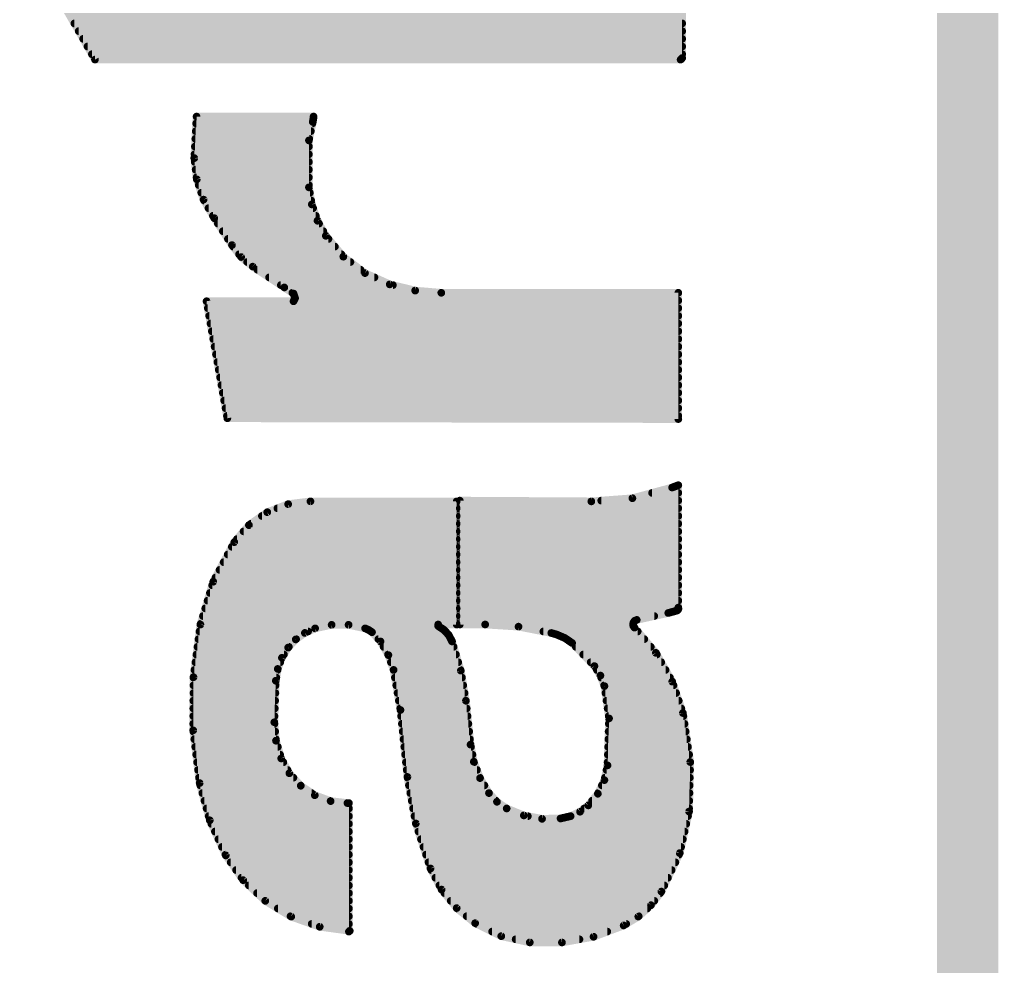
# Model space of a CAD drawing. Extents: x -27 to 84, y -12 to 86.
# Drawn here: x 80.691 to 83.922, y 37.731 to 40.856 of the extents above; entities that cross this region are included whole.
import ezdxf

# ---------------------------------------------------------------- set-up
doc = ezdxf.new("R2010")
doc.units = 0
doc.layers.add('20', color=53, linetype='CONTINUOUS')
doc.layers.add('21', color=41, linetype='CONTINUOUS')

msp = doc.modelspace()

# ---------------------------------------------------------------- linework, layer by layer
at = {"layer": '20', "const_width": 0.2032}
msp.add_lwpolyline([(83.82, 0.635), (83.82, 85.725)], dxfattribs=at)
at = {"layer": '21', "const_width": 0.0254}
for points in [[(80.9396, 40.7238), (80.7034, 41.1378)], [(82.8777, 41.1429), (82.8777, 40.7289)], [(80.857, 40.8686), (82.8777, 40.8686)], [(80.8715, 40.8432), (82.8777, 40.8432)], [(80.886, 40.8178), (82.8777, 40.8178)], [(80.9005, 40.7924), (82.8777, 40.7924)], [(80.915, 40.767), (82.8777, 40.767)], [(80.9294, 40.7416), (82.8777, 40.7416)], [(82.8726, 40.7238), (80.9396, 40.7238)], [(82.8777, 40.7289), (82.8726, 40.7238)], [(81.2673, 40.3987), (81.2749, 40.5359)], [(81.2749, 40.5359), (81.661, 40.5359)], [(81.661, 40.5359), (81.661, 40.5333)], [(81.2736, 40.513), (81.6574, 40.513)], [(81.6585, 40.5181), (81.6458, 40.4571)], [(81.661, 40.5333), (81.6585, 40.5181)], [(81.2722, 40.4876), (81.6522, 40.4876)], [(81.2708, 40.4622), (81.6469, 40.4622)], [(81.6458, 40.4571), (81.6458, 40.3022)], [(81.268, 40.4114), (81.6458, 40.4114)], [(81.2694, 40.4368), (81.6458, 40.4368)], [(81.2757, 40.3286), (81.2673, 40.3987)], [(81.2688, 40.386), (81.6458, 40.386)], [(81.2719, 40.3606), (81.6458, 40.3606)], [(81.2749, 40.3352), (81.6458, 40.3352)], [(81.298, 40.2617), (81.2757, 40.3286)], [(81.282, 40.3098), (81.6458, 40.3098)], [(81.2905, 40.2844), (81.6488, 40.2844)], [(81.6458, 40.3022), (81.6553, 40.246)], [(81.3333, 40.2006), (81.298, 40.2617)], [(81.2996, 40.259), (81.6531, 40.259)], [(81.6553, 40.246), (81.6741, 40.1921)], [(81.3143, 40.2336), (81.6596, 40.2336)], [(81.3289, 40.2082), (81.6685, 40.2082)], [(81.3918, 40.1117), (81.3333, 40.2006)], [(81.345, 40.1828), (81.6792, 40.1828)], [(81.6741, 40.1921), (81.7016, 40.1422)], [(81.3617, 40.1574), (81.6932, 40.1574)], [(81.3784, 40.132), (81.7102, 40.132)], [(81.7016, 40.1422), (81.7593, 40.0735)], [(81.422, 40.0722), (81.3918, 40.1117)], [(81.3957, 40.1066), (81.7315, 40.1066)], [(81.4151, 40.0812), (81.7529, 40.0812)], [(81.4603, 40.0406), (81.422, 40.0722)], [(81.4419, 40.0558), (81.7827, 40.0558)], [(81.7593, 40.0735), (81.8308, 40.0192)], [(81.5645, 39.972), (81.4603, 40.0406)], [(81.4758, 40.0304), (81.8161, 40.0304)], [(81.8308, 40.0192), (81.9125, 39.9821)], [(81.5144, 40.005), (81.8621, 40.005)], [(81.553, 39.9796), (81.9228, 39.9796)], [(81.595, 39.9517), (81.5645, 39.972)], [(81.5912, 39.9542), (82.0826, 39.9542)], [(81.9125, 39.9821), (81.9965, 39.9616)], [(81.9965, 39.9616), (82.0826, 39.9542)], [(82.0826, 39.9542), (82.865, 39.9542)], [(82.865, 39.9542), (82.865, 39.5376)], [(81.3765, 39.5402), (81.3079, 39.9263)], [(81.3079, 39.9263), (81.595, 39.9263)], [(81.6, 39.9364), (81.595, 39.9517)], [(81.595, 39.9263), (81.6, 39.9364)], [(81.5962, 39.9288), (82.865, 39.9288)], [(81.312, 39.9034), (82.865, 39.9034)], [(81.3165, 39.878), (82.865, 39.878)], [(81.321, 39.8526), (82.865, 39.8526)], [(81.3255, 39.8272), (82.865, 39.8272)], [(81.33, 39.8018), (82.865, 39.8018)], [(81.3345, 39.7764), (82.865, 39.7764)], [(81.339, 39.751), (82.865, 39.751)], [(81.3436, 39.7256), (82.865, 39.7256)], [(81.3481, 39.7002), (82.865, 39.7002)], [(81.3526, 39.6748), (82.865, 39.6748)], [(81.3571, 39.6494), (82.865, 39.6494)], [(81.3616, 39.624), (82.865, 39.624)], [(81.3661, 39.5986), (82.865, 39.5986)], [(81.3706, 39.5732), (82.865, 39.5732)], [(81.3752, 39.5478), (82.865, 39.5478)], [(82.865, 39.5376), (81.3765, 39.5402)], [(82.8446, 39.3116), (82.7134, 39.2762)], [(82.865, 39.3192), (82.8446, 39.3116)], [(82.865, 38.9153), (82.865, 39.3192)], [(82.7134, 39.2762), (82.5779, 39.2659)], [(82.7785, 39.2938), (82.865, 39.2938)], [(81.5773, 39.2568), (81.5082, 39.2301)], [(81.5416, 39.243), (82.1334, 39.243)], [(81.6508, 39.2659), (81.5773, 39.2568)], [(82.1334, 39.2659), (81.6508, 39.2659)], [(82.1334, 38.8595), (82.1334, 39.2659)], [(82.5779, 39.2659), (82.1436, 39.2684)], [(82.1436, 39.2684), (82.1436, 38.8595)], [(82.1436, 39.243), (82.865, 39.243)], [(82.6106, 39.2684), (82.865, 39.2684)], [(81.5082, 39.2301), (81.4477, 39.1874)], [(81.4905, 39.2176), (82.1334, 39.2176)], [(82.1436, 39.2176), (82.865, 39.2176)], [(81.4477, 39.1874), (81.3994, 39.1312)], [(81.4545, 39.1922), (82.1334, 39.1922)], [(82.1436, 39.1922), (82.865, 39.1922)], [(81.43, 39.1668), (82.1334, 39.1668)], [(82.1436, 39.1668), (82.865, 39.1668)], [(81.3994, 39.1312), (81.3301, 39.0009)], [(81.3913, 39.116), (82.1334, 39.116)], [(81.4082, 39.1414), (82.1334, 39.1414)], [(82.1436, 39.1414), (82.865, 39.1414)], [(82.1436, 39.116), (82.865, 39.116)], [(81.3778, 39.0906), (82.1334, 39.0906)], [(82.1436, 39.0906), (82.865, 39.0906)], [(81.3643, 39.0652), (82.1334, 39.0652)], [(82.1436, 39.0652), (82.865, 39.0652)], [(81.3508, 39.0398), (82.1334, 39.0398)], [(82.1436, 39.0398), (82.865, 39.0398)], [(81.3301, 39.0009), (81.2876, 38.8595)], [(81.3265, 38.989), (82.1334, 38.989)], [(81.3373, 39.0144), (82.1334, 39.0144)], [(82.1436, 39.0144), (82.865, 39.0144)], [(82.1436, 38.989), (82.865, 38.989)], [(81.3189, 38.9636), (82.1334, 38.9636)], [(82.1436, 38.9636), (82.865, 38.9636)], [(81.3113, 38.9382), (82.1334, 38.9382)], [(82.1436, 38.9382), (82.865, 38.9382)], [(81.296, 38.8874), (82.1334, 38.8874)], [(81.3036, 38.9128), (82.1334, 38.9128)], [(82.1436, 38.9128), (82.8652, 38.9128)], [(82.1436, 38.8874), (82.7855, 38.8874)], [(82.7278, 38.8747), (82.8319, 38.8976)], [(82.8319, 38.8976), (82.8599, 38.9052)], [(82.8599, 38.9052), (82.8635, 38.9074)], [(82.8635, 38.9074), (82.8654, 38.9111)], [(82.8654, 38.9111), (82.865, 38.9153)], [(81.2876, 38.8595), (81.2646, 38.6856)], [(81.2884, 38.862), (82.1334, 38.862)], [(81.6661, 38.8468), (81.7207, 38.8585)], [(81.7207, 38.8585), (81.7766, 38.8585)], [(81.7766, 38.8585), (81.8312, 38.8468)], [(82.0725, 38.8544), (82.0725, 38.8595)], [(82.0725, 38.8595), (82.1334, 38.8595)], [(82.1436, 38.862), (82.716, 38.862)], [(82.1436, 38.8595), (82.2274, 38.8595)], [(82.2274, 38.8595), (82.3375, 38.8525)], [(82.7157, 38.8611), (82.7176, 38.8673)], [(82.7166, 38.8547), (82.7157, 38.8611)], [(82.7176, 38.8673), (82.7219, 38.8721)], [(82.7219, 38.8721), (82.7278, 38.8747)], [(81.2846, 38.8366), (81.6431, 38.8366)], [(81.6023, 38.8104), (81.6323, 38.8318)], [(81.6323, 38.8318), (81.6661, 38.8468)], [(81.8312, 38.8468), (81.8432, 38.8415)], [(81.8432, 38.8415), (81.854, 38.8341)], [(81.8504, 38.8366), (82.0964, 38.8366)], [(81.854, 38.8341), (81.882, 38.8036)], [(82.0919, 38.8416), (82.0725, 38.8544)], [(82.1075, 38.8243), (82.0919, 38.8416)], [(82.1182, 38.8036), (82.1075, 38.8243)], [(82.3375, 38.8525), (82.4459, 38.8315)], [(82.4195, 38.8366), (82.731, 38.8366)], [(82.4459, 38.8315), (82.4636, 38.8264)], [(82.4636, 38.8264), (82.4904, 38.8149)], [(82.7202, 38.8493), (82.7166, 38.8547)], [(82.791, 38.766), (82.7202, 38.8493)], [(81.2812, 38.8112), (81.6035, 38.8112)], [(81.5772, 38.7833), (81.6023, 38.8104)], [(81.875, 38.8112), (82.1143, 38.8112)], [(81.882, 38.8036), (81.9079, 38.7586)], [(82.147, 38.7072), (82.1182, 38.8036)], [(82.4904, 38.8149), (82.5144, 38.7985)], [(82.4958, 38.8112), (82.7526, 38.8112)], [(82.5144, 38.7985), (82.5881, 38.7223)], [(81.2745, 38.7604), (81.5632, 38.7604)], [(81.2779, 38.7858), (81.5795, 38.7858)], [(81.5566, 38.7497), (81.5772, 38.7833)], [(81.8923, 38.7858), (82.1235, 38.7858)], [(81.9069, 38.7604), (82.1311, 38.7604)], [(81.9079, 38.7586), (81.9252, 38.7096)], [(82.5267, 38.7858), (82.7742, 38.7858)], [(82.5513, 38.7604), (82.7942, 38.7604)], [(82.845, 38.6709), (82.791, 38.766)], [(81.2711, 38.735), (81.5512, 38.735)], [(81.5429, 38.7128), (81.5566, 38.7497)], [(81.9163, 38.735), (82.1387, 38.735)], [(82.5758, 38.735), (82.8086, 38.735)], [(81.2678, 38.7096), (81.5424, 38.7096)], [(81.5365, 38.674), (81.5429, 38.7128)], [(81.9252, 38.7096), (81.948, 38.5775)], [(81.9252, 38.7096), (82.1462, 38.7096)], [(82.1639, 38.608), (82.147, 38.7072)], [(82.5881, 38.7223), (82.6079, 38.691)], [(82.5961, 38.7096), (82.823, 38.7096)], [(81.2646, 38.6856), (81.2638, 38.5103)], [(81.2646, 38.6842), (81.5382, 38.6842)], [(81.5315, 38.5369), (81.5365, 38.674)], [(81.9296, 38.6842), (82.1509, 38.6842)], [(82.6079, 38.691), (82.6211, 38.6563)], [(82.6105, 38.6842), (82.8375, 38.6842)], [(82.8802, 38.5674), (82.845, 38.6709)], [(81.2644, 38.6334), (81.535, 38.6334)], [(81.2645, 38.6588), (81.5359, 38.6588)], [(81.934, 38.6588), (82.1552, 38.6588)], [(81.9383, 38.6334), (82.1596, 38.6334)], [(82.6202, 38.6588), (82.8491, 38.6588)], [(82.6211, 38.6563), (82.6364, 38.5496)], [(82.6244, 38.6334), (82.8578, 38.6334)], [(81.2642, 38.608), (81.5341, 38.608)], [(81.9427, 38.608), (82.1639, 38.608)], [(82.1792, 38.4632), (82.1639, 38.608)], [(82.628, 38.608), (82.8664, 38.608)], [(81.2641, 38.5826), (81.5332, 38.5826)], [(81.9471, 38.5826), (82.1666, 38.5826)], [(81.948, 38.5775), (81.9709, 38.3565)], [(82.6317, 38.5826), (82.875, 38.5826)], [(82.9043, 38.4057), (82.8802, 38.5674)], [(81.264, 38.5572), (81.5322, 38.5572)], [(81.537, 38.4761), (81.5315, 38.5369)], [(81.9501, 38.5572), (82.1693, 38.5572)], [(82.6364, 38.5496), (82.6313, 38.3946)], [(82.6353, 38.5572), (82.8817, 38.5572)], [(81.2638, 38.5103), (81.2851, 38.3362)], [(81.2639, 38.5318), (81.532, 38.5318)], [(81.2643, 38.5064), (81.5343, 38.5064)], [(81.9527, 38.5318), (82.172, 38.5318)], [(81.9554, 38.5064), (82.1746, 38.5064)], [(82.635, 38.5064), (82.8893, 38.5064)], [(82.6358, 38.5318), (82.8855, 38.5318)], [(81.2674, 38.481), (81.5366, 38.481)], [(81.5543, 38.4175), (81.537, 38.4761)], [(81.958, 38.481), (82.1773, 38.481)], [(82.6341, 38.481), (82.8931, 38.481)], [(81.2705, 38.4556), (81.5431, 38.4556)], [(81.9606, 38.4556), (82.1807, 38.4556)], [(82.19, 38.4066), (82.1792, 38.4632)], [(82.6333, 38.4556), (82.8969, 38.4556)], [(81.2736, 38.4302), (81.5506, 38.4302)], [(81.2767, 38.4048), (81.5613, 38.4048)], [(81.5812, 38.3686), (81.5543, 38.4175)], [(81.9633, 38.4302), (82.1855, 38.4302)], [(81.9659, 38.4048), (82.1907, 38.4048)], [(82.2105, 38.3527), (82.19, 38.4066)], [(82.6316, 38.4048), (82.9043, 38.4048)], [(82.6325, 38.4302), (82.9007, 38.4302)], [(82.9005, 38.2422), (82.9043, 38.4057)], [(81.2798, 38.3794), (81.5752, 38.3794)], [(81.9685, 38.3794), (82.2004, 38.3794)], [(82.6313, 38.3946), (82.621, 38.3459)], [(82.6281, 38.3794), (82.9037, 38.3794)], [(81.2829, 38.354), (81.5945, 38.354)], [(81.6188, 38.3274), (81.5812, 38.3686)], [(81.9709, 38.3565), (81.9987, 38.2028)], [(81.9714, 38.354), (82.21, 38.354)], [(82.2401, 38.3032), (82.2105, 38.3527)], [(82.621, 38.3459), (82.5994, 38.301)], [(82.6227, 38.354), (82.9031, 38.354)], [(81.2851, 38.3362), (81.3185, 38.2133)], [(81.2872, 38.3286), (81.6177, 38.3286)], [(81.6651, 38.2962), (81.6188, 38.3274)], [(81.9759, 38.3286), (82.2249, 38.3286)], [(82.6127, 38.3286), (82.9025, 38.3286)], [(81.2941, 38.3032), (81.6547, 38.3032)], [(81.301, 38.2778), (81.7146, 38.2778)], [(81.7174, 38.2768), (81.6651, 38.2962)], [(81.7728, 38.2702), (81.7174, 38.2768)], [(81.9805, 38.3032), (82.2401, 38.3032)], [(81.9851, 38.2778), (82.2633, 38.2778)], [(82.2664, 38.2744), (82.2401, 38.3032)], [(82.2985, 38.2524), (82.2664, 38.2744)], [(82.5994, 38.301), (82.5678, 38.2626)], [(82.5803, 38.2778), (82.9013, 38.2778)], [(82.6005, 38.3032), (82.9019, 38.3032)], [(81.3079, 38.2524), (81.7778, 38.2524)], [(81.7778, 38.2702), (81.7728, 38.2702)], [(81.7778, 37.846), (81.7778, 38.2702)], [(81.9897, 38.2524), (82.2985, 38.2524)], [(82.3551, 38.2294), (82.2985, 38.2524)], [(82.5406, 38.2417), (82.5097, 38.2271)], [(82.5678, 38.2626), (82.5406, 38.2417)], [(82.5545, 38.2524), (82.9007, 38.2524)], [(82.8697, 38.105), (82.9005, 38.2422)], [(81.3148, 38.227), (81.7778, 38.227)], [(81.3185, 38.2133), (81.3714, 38.0975)], [(81.9943, 38.227), (82.3682, 38.227)], [(82.4152, 38.2183), (82.3551, 38.2294)], [(82.4763, 38.2194), (82.4152, 38.2183)], [(82.5097, 38.2271), (82.4763, 38.2194)], [(82.5092, 38.227), (82.8971, 38.227)], [(81.3239, 38.2016), (81.7778, 38.2016)], [(81.9987, 38.2028), (82.0471, 38.0543)], [(81.9991, 38.2016), (82.8914, 38.2016)], [(81.3355, 38.1762), (81.7778, 38.1762)], [(81.3471, 38.1508), (81.7778, 38.1508)], [(82.0074, 38.1762), (82.8857, 38.1762)], [(82.0156, 38.1508), (82.88, 38.1508)], [(81.3587, 38.1254), (81.7778, 38.1254)], [(82.0239, 38.1254), (82.8742, 38.1254)], [(81.3703, 38.1), (81.7778, 38.1)], [(81.3714, 38.0975), (81.4289, 38.0157)], [(82.0322, 38.1), (82.8673, 38.1)], [(82.8091, 37.9781), (82.8697, 38.105)], [(81.3875, 38.0746), (81.7778, 38.0746)], [(81.4053, 38.0492), (81.7778, 38.0492)], [(82.0405, 38.0746), (82.8552, 38.0746)], [(82.0471, 38.0543), (82.0837, 37.9846)], [(82.0498, 38.0492), (82.843, 38.0492)], [(81.4232, 38.0238), (81.7778, 38.0238)], [(81.4289, 38.0157), (81.5018, 37.9474)], [(82.0631, 38.0238), (82.8309, 38.0238)], [(81.4474, 37.9984), (81.7778, 37.9984)], [(82.0765, 37.9984), (82.8188, 37.9984)], [(82.0837, 37.9846), (82.1335, 37.9237)], [(81.4745, 37.973), (81.7778, 37.973)], [(82.0932, 37.973), (82.8052, 37.973)], [(82.7749, 37.9332), (82.8091, 37.9781)], [(81.5016, 37.9476), (81.7778, 37.9476)], [(81.5018, 37.9474), (81.5872, 37.8954)], [(81.5432, 37.9222), (81.7778, 37.9222)], [(82.1139, 37.9476), (82.7859, 37.9476)], [(82.1335, 37.9237), (82.1944, 37.8739)], [(82.1353, 37.9222), (82.7626, 37.9222)], [(82.7329, 37.8955), (82.7749, 37.9332)], [(81.585, 37.8968), (81.7778, 37.8968)], [(81.5872, 37.8954), (81.6814, 37.862)], [(82.1664, 37.8968), (82.7343, 37.8968)], [(82.6846, 37.8663), (82.7329, 37.8955)], [(81.6549, 37.8714), (81.7778, 37.8714)], [(81.6814, 37.862), (81.7804, 37.8485)], [(82.1944, 37.8739), (82.2806, 37.831)], [(82.1994, 37.8714), (82.693, 37.8714)], [(82.5853, 37.829), (82.6846, 37.8663)], [(81.7804, 37.8485), (81.7778, 37.846)], [(82.2505, 37.846), (82.6305, 37.846)], [(82.2806, 37.831), (82.3747, 37.8104)], [(82.4808, 37.8102), (82.5853, 37.829)], [(82.3281, 37.8206), (82.5387, 37.8206)], [(82.3747, 37.8104), (82.4808, 37.8102)]]:
    msp.add_lwpolyline(points, dxfattribs=at)
at = {"layer": '21', "const_width": 0.0127}
for points in [[(80.8715, 40.8496, 1), (80.8715, 40.8369)], [(82.8777, 40.8369, 1), (82.8777, 40.8496)], [(80.886, 40.8242, 1), (80.886, 40.8115)], [(82.8777, 40.8115, 1), (82.8777, 40.8242)], [(80.9005, 40.7987, 1), (80.9005, 40.7861)], [(80.915, 40.7734, 1), (80.915, 40.7607)], [(82.8777, 40.7861, 1), (82.8777, 40.7987)], [(82.8777, 40.7607, 1), (82.8777, 40.7734)], [(80.9294, 40.748, 1), (80.9294, 40.7353)], [(82.8777, 40.7353, 1), (82.8777, 40.748)], [(80.9396, 40.7302, 1), (80.9396, 40.7175)], [(80.9341, 40.7207, 1), (80.9451, 40.7269)], [(82.8681, 40.7283, 1), (82.8771, 40.7193)], [(82.8714, 40.7289, 1), (82.8841, 40.7289)], [(82.8726, 40.7175, 1), (82.8726, 40.7302)], [(82.8822, 40.7244, 1), (82.8732, 40.7334)], [(81.2749, 40.5423, 1), (81.2749, 40.5296)], [(81.2812, 40.5355, 1), (81.2686, 40.5363)], [(81.6673, 40.5359, 1), (81.6547, 40.5359)], [(81.661, 40.5296, 1), (81.661, 40.5423)], [(81.2736, 40.5194, 1), (81.2736, 40.5067)], [(81.6522, 40.5191, 1), (81.6648, 40.5171)], [(81.6647, 40.5168, 1), (81.6523, 40.5194)], [(81.6673, 40.5323, 1), (81.6547, 40.5343)], [(81.6547, 40.5333, 1), (81.6673, 40.5333)], [(81.6574, 40.5067, 1), (81.6574, 40.5194)], [(81.2722, 40.4939, 1), (81.2722, 40.4813)], [(81.6522, 40.4813, 1), (81.6522, 40.4939)], [(81.2708, 40.4686, 1), (81.2708, 40.4559)], [(81.6396, 40.4584, 1), (81.652, 40.4558)], [(81.6522, 40.4571, 1), (81.6395, 40.4571)], [(81.6469, 40.4559, 1), (81.6469, 40.4686)], [(81.268, 40.4177, 1), (81.268, 40.4051)], [(81.2694, 40.4432, 1), (81.2694, 40.4305)], [(81.6458, 40.4305, 1), (81.6458, 40.4432)], [(81.6458, 40.4051, 1), (81.6458, 40.4177)], [(81.2736, 40.3995, 1), (81.261, 40.3979)], [(81.261, 40.3991, 1), (81.2736, 40.3983)], [(81.2688, 40.3924, 1), (81.2688, 40.3797)], [(81.6458, 40.3797, 1), (81.6458, 40.3924)], [(81.2719, 40.367, 1), (81.2719, 40.3543)], [(81.6458, 40.3543, 1), (81.6458, 40.367)], [(81.2749, 40.3415, 1), (81.2749, 40.3289)], [(81.2817, 40.3307, 1), (81.2697, 40.3266)], [(81.2694, 40.3279, 1), (81.282, 40.3294)], [(81.282, 40.3162, 1), (81.282, 40.3035)], [(81.6458, 40.3289, 1), (81.6458, 40.3415)], [(81.6458, 40.3035, 1), (81.6458, 40.3162)], [(81.2905, 40.2908, 1), (81.2905, 40.2781)], [(81.6521, 40.3033, 1), (81.6395, 40.3011)], [(81.6395, 40.3022, 1), (81.6522, 40.3022)], [(81.6488, 40.2781, 1), (81.6488, 40.2908)], [(81.3035, 40.2649, 1), (81.2925, 40.2585)], [(81.292, 40.2597, 1), (81.304, 40.2637)], [(81.2996, 40.2653, 1), (81.2996, 40.2527)], [(81.6613, 40.2481, 1), (81.6493, 40.2439)], [(81.6531, 40.2527, 1), (81.6531, 40.2653)], [(81.3143, 40.24, 1), (81.3143, 40.2273)], [(81.6491, 40.2449, 1), (81.6616, 40.247)], [(81.6596, 40.2273, 1), (81.6596, 40.24)], [(81.3289, 40.2146, 1), (81.3289, 40.2019)], [(81.3386, 40.2041, 1), (81.328, 40.1971)], [(81.3278, 40.1974, 1), (81.3388, 40.2038)], [(81.345, 40.1891, 1), (81.345, 40.1765)], [(81.6796, 40.1952, 1), (81.6685, 40.1891)], [(81.6681, 40.19, 1), (81.6801, 40.1942)], [(81.6685, 40.2019, 1), (81.6685, 40.2146)], [(81.6792, 40.1765, 1), (81.6792, 40.1891)], [(81.3617, 40.1638, 1), (81.3617, 40.1511)], [(81.6932, 40.1511, 1), (81.6932, 40.1638)], [(81.3784, 40.1384, 1), (81.3784, 40.1257)], [(81.7065, 40.1463, 1), (81.6967, 40.1381)], [(81.696, 40.1391, 1), (81.7072, 40.1453)], [(81.7102, 40.1257, 1), (81.7102, 40.1384)], [(81.3968, 40.1156, 1), (81.3868, 40.1078)], [(81.3865, 40.1082, 1), (81.3971, 40.1152)], [(81.3957, 40.1129, 1), (81.3957, 40.1003)], [(81.7315, 40.1003, 1), (81.7315, 40.1129)], [(81.4151, 40.0876, 1), (81.4151, 40.0749)], [(81.426, 40.0771, 1), (81.418, 40.0674)], [(81.417, 40.0684, 1), (81.427, 40.0761)], [(81.4419, 40.0622, 1), (81.4419, 40.0495)], [(81.7529, 40.0749, 1), (81.7529, 40.0876)], [(81.7632, 40.0786, 1), (81.7555, 40.0684)], [(81.7545, 40.0694, 1), (81.7642, 40.0776)], [(81.7827, 40.0495, 1), (81.7827, 40.0622)], [(81.4638, 40.0459, 1), (81.4568, 40.0353)], [(81.4563, 40.0357, 1), (81.4643, 40.0455)], [(81.4758, 40.0367, 1), (81.4758, 40.0241)], [(81.8161, 40.0241, 1), (81.8161, 40.0367)], [(81.8334, 40.025, 1), (81.8282, 40.0135)], [(81.5144, 40.0114, 1), (81.5144, 39.9987)], [(81.827, 40.0142, 1), (81.8347, 40.0243)], [(81.8621, 39.9987, 1), (81.8621, 40.0114)], [(81.553, 39.986, 1), (81.553, 39.9733)], [(81.568, 39.9773, 1), (81.561, 39.9667)], [(81.561, 39.9667, 1), (81.568, 39.9773)], [(81.5912, 39.9605, 1), (81.5912, 39.9479)], [(81.914, 39.9883, 1), (81.911, 39.9759)], [(81.9099, 39.9763, 1), (81.9151, 39.9879)], [(81.9228, 39.9733, 1), (81.9228, 39.986)], [(81.997, 39.968, 1), (81.9959, 39.9553)], [(81.995, 39.9555, 1), (81.998, 39.9678)], [(82.0826, 39.9605, 1), (82.0826, 39.9479)], [(82.0821, 39.9479, 1), (82.0831, 39.9605)], [(82.0826, 39.9479, 1), (82.0826, 39.9605)], [(82.8714, 39.9542, 1), (82.8587, 39.9542)], [(82.865, 39.9479, 1), (82.865, 39.9605)], [(81.3142, 39.9274, 1), (81.3016, 39.9252)], [(81.3079, 39.9327, 1), (81.3079, 39.92)], [(81.601, 39.9537, 1), (81.589, 39.9497)], [(81.5893, 39.9291, 1), (81.6007, 39.9235)], [(81.5962, 39.9352, 1), (81.5962, 39.9225)], [(81.5915, 39.9464, 1), (81.5985, 39.957)], [(81.594, 39.9344, 1), (81.606, 39.9384)], [(81.6057, 39.9336, 1), (81.5943, 39.9392)], [(81.595, 39.92, 1), (81.595, 39.9327)], [(82.865, 39.9225, 1), (82.865, 39.9352)], [(81.312, 39.9098, 1), (81.312, 39.8971)], [(82.865, 39.8971, 1), (82.865, 39.9098)], [(81.3165, 39.8843, 1), (81.3165, 39.8717)], [(82.865, 39.8717, 1), (82.865, 39.8843)], [(81.321, 39.859, 1), (81.321, 39.8463)], [(81.3255, 39.8336, 1), (81.3255, 39.8209)], [(82.865, 39.8463, 1), (82.865, 39.859)], [(82.865, 39.8209, 1), (82.865, 39.8336)], [(81.33, 39.8081, 1), (81.33, 39.7955)], [(82.865, 39.7955, 1), (82.865, 39.8081)], [(81.3345, 39.7828, 1), (81.3345, 39.7701)], [(82.865, 39.7701, 1), (82.865, 39.7828)], [(81.339, 39.7574, 1), (81.339, 39.7447)], [(82.865, 39.7447, 1), (82.865, 39.7574)], [(81.3436, 39.7319, 1), (81.3436, 39.7193)], [(81.3481, 39.7066, 1), (81.3481, 39.6939)], [(82.865, 39.7193, 1), (82.865, 39.7319)], [(82.865, 39.6939, 1), (82.865, 39.7066)], [(81.3526, 39.6812, 1), (81.3526, 39.6685)], [(82.865, 39.6685, 1), (82.865, 39.6812)], [(81.3571, 39.6557, 1), (81.3571, 39.6431)], [(82.865, 39.6431, 1), (82.865, 39.6557)], [(81.3616, 39.6303, 1), (81.3616, 39.6177)], [(81.3661, 39.605, 1), (81.3661, 39.5923)], [(82.865, 39.6177, 1), (82.865, 39.6303)], [(82.865, 39.5923, 1), (82.865, 39.605)], [(81.3706, 39.5795, 1), (81.3706, 39.5669)], [(82.865, 39.5669, 1), (82.865, 39.5795)], [(81.3752, 39.5541, 1), (81.3752, 39.5415)], [(81.3765, 39.5465, 1), (81.3765, 39.5339)], [(81.3702, 39.5391, 1), (81.3828, 39.5413)], [(82.865, 39.5415, 1), (82.865, 39.5541)], [(82.865, 39.5313, 1), (82.865, 39.5439)], [(82.8587, 39.5376, 1), (82.8714, 39.5376)], [(82.8424, 39.3176, 1), (82.8468, 39.3056)], [(82.8463, 39.3055, 1), (82.8429, 39.3177)], [(82.8714, 39.3192, 1), (82.8587, 39.3192)], [(82.8672, 39.3132, 1), (82.8628, 39.3252)], [(82.7117, 39.2824, 1), (82.715, 39.2701)], [(82.7139, 39.2699, 1), (82.7129, 39.2826)], [(82.7785, 39.3002, 1), (82.7785, 39.2875)], [(82.865, 39.2875, 1), (82.865, 39.3002)], [(81.5416, 39.2493, 1), (81.5416, 39.2367)], [(81.5765, 39.2631, 1), (81.5781, 39.2505)], [(81.5796, 39.2509, 1), (81.575, 39.2627)], [(81.6508, 39.2722, 1), (81.6508, 39.2596)], [(81.6516, 39.2596, 1), (81.65, 39.2722)], [(82.1398, 39.2659, 1), (82.1271, 39.2659)], [(82.1334, 39.2596, 1), (82.1334, 39.2722)], [(82.1334, 39.2367, 1), (82.1334, 39.2493)], [(82.1436, 39.2747, 1), (82.1436, 39.2621)], [(82.15, 39.2684, 1), (82.1373, 39.2684)], [(82.1436, 39.2493, 1), (82.1436, 39.2367)], [(82.5774, 39.2722, 1), (82.5784, 39.2596)], [(82.5779, 39.2596, 1), (82.5779, 39.2722)], [(82.6106, 39.2747, 1), (82.6106, 39.2621)], [(82.865, 39.2621, 1), (82.865, 39.2747)], [(82.865, 39.2367, 1), (82.865, 39.2493)], [(81.4905, 39.224, 1), (81.4905, 39.2113)], [(81.5059, 39.236, 1), (81.5105, 39.2242)], [(81.5119, 39.2249, 1), (81.5045, 39.2353)], [(82.1334, 39.2113, 1), (82.1334, 39.224)], [(82.1436, 39.224, 1), (82.1436, 39.2113)], [(82.865, 39.2113, 1), (82.865, 39.224)], [(81.444, 39.1926, 1), (81.4514, 39.1822)], [(81.4525, 39.1832, 1), (81.4429, 39.1915)], [(81.4545, 39.1985, 1), (81.4545, 39.1859)], [(82.1334, 39.1859, 1), (82.1334, 39.1985)], [(82.1436, 39.1985, 1), (82.1436, 39.1859)], [(82.865, 39.1859, 1), (82.865, 39.1985)], [(81.43, 39.1731, 1), (81.43, 39.1605)], [(82.1334, 39.1605, 1), (82.1334, 39.1731)], [(82.1436, 39.1731, 1), (82.1436, 39.1605)], [(82.865, 39.1605, 1), (82.865, 39.1731)], [(81.3913, 39.1223, 1), (81.3913, 39.1097)], [(81.3946, 39.1353, 1), (81.4042, 39.1271)], [(81.405, 39.1282, 1), (81.3938, 39.1342)], [(81.4082, 39.1478, 1), (81.4082, 39.1351)], [(82.1334, 39.1351, 1), (82.1334, 39.1478)], [(82.1334, 39.1097, 1), (82.1334, 39.1223)], [(82.1436, 39.1478, 1), (82.1436, 39.1351)], [(82.1436, 39.1223, 1), (82.1436, 39.1097)], [(82.865, 39.1351, 1), (82.865, 39.1478)], [(82.865, 39.1097, 1), (82.865, 39.1223)], [(81.3778, 39.0969, 1), (81.3778, 39.0843)], [(82.1334, 39.0843, 1), (82.1334, 39.0969)], [(82.1436, 39.0969, 1), (82.1436, 39.0843)], [(82.865, 39.0843, 1), (82.865, 39.0969)], [(81.3643, 39.0716, 1), (81.3643, 39.0589)], [(82.1334, 39.0589, 1), (82.1334, 39.0716)], [(82.1436, 39.0716, 1), (82.1436, 39.0589)], [(82.865, 39.0589, 1), (82.865, 39.0716)], [(81.3508, 39.0461, 1), (81.3508, 39.0335)], [(82.1334, 39.0335, 1), (82.1334, 39.0461)], [(82.1436, 39.0461, 1), (82.1436, 39.0335)], [(82.865, 39.0335, 1), (82.865, 39.0461)], [(81.3265, 38.9954, 1), (81.3265, 38.9827)], [(81.3245, 39.0039, 1), (81.3357, 38.9979)], [(81.3362, 38.999, 1), (81.324, 39.0027)], [(81.3373, 39.0207, 1), (81.3373, 39.0081)], [(82.1334, 39.0081, 1), (82.1334, 39.0207)], [(82.1334, 38.9827, 1), (82.1334, 38.9954)], [(82.1436, 38.9954, 1), (82.1436, 38.9827)], [(82.1436, 39.0207, 1), (82.1436, 39.0081)], [(82.865, 39.0081, 1), (82.865, 39.0207)], [(82.865, 38.9827, 1), (82.865, 38.9954)], [(81.3189, 38.9699, 1), (81.3189, 38.9573)], [(82.1334, 38.9573, 1), (82.1334, 38.9699)], [(82.1436, 38.9699, 1), (82.1436, 38.9573)], [(82.865, 38.9573, 1), (82.865, 38.9699)], [(81.3113, 38.9445, 1), (81.3113, 38.9319)], [(82.1334, 38.9319, 1), (82.1334, 38.9445)], [(82.1436, 38.9445, 1), (82.1436, 38.9319)], [(82.865, 38.9319, 1), (82.865, 38.9445)], [(81.296, 38.8937, 1), (81.296, 38.8811)], [(81.3036, 38.9192, 1), (81.3036, 38.9065)], [(82.1334, 38.9065, 1), (82.1334, 38.9192)], [(82.1334, 38.8811, 1), (82.1334, 38.8937)], [(82.1436, 38.9192, 1), (82.1436, 38.9065)], [(82.1436, 38.8937, 1), (82.1436, 38.8811)], [(82.7855, 38.8811, 1), (82.7855, 38.8937)], [(82.8302, 38.9037, 1), (82.8336, 38.8915)], [(82.8333, 38.8914, 1), (82.8305, 38.9038)], [(82.8566, 38.9106, 1), (82.8632, 38.8998)], [(82.8578, 38.9103, 1), (82.8691, 38.9045)], [(82.8616, 38.8991, 1), (82.8582, 38.9113)], [(82.8713, 38.9158, 1), (82.8587, 38.9148)], [(82.8587, 38.9153, 1), (82.8714, 38.9153)], [(82.859, 38.9106, 1), (82.8717, 38.9117)], [(82.871, 38.9083, 1), (82.8597, 38.914)], [(82.8668, 38.902, 1), (82.8601, 38.9128)], [(82.8652, 38.9065, 1), (82.8652, 38.9192)], [(81.2939, 38.8587, 1), (81.2813, 38.8603)], [(81.2884, 38.8683, 1), (81.2884, 38.8557)], [(81.7207, 38.8648, 1), (81.7207, 38.8521)], [(81.722, 38.8523, 1), (81.7194, 38.8647)], [(81.7779, 38.8647, 1), (81.7753, 38.8523)], [(81.7766, 38.8521, 1), (81.7766, 38.8648)], [(82.0725, 38.8659, 1), (82.0725, 38.8532)], [(82.0789, 38.8595, 1), (82.0662, 38.8595)], [(82.1334, 38.8557, 1), (82.1334, 38.8683)], [(82.1334, 38.8532, 1), (82.1334, 38.8659)], [(82.1436, 38.8659, 1), (82.1436, 38.8532)], [(82.1436, 38.8683, 1), (82.1436, 38.8557)], [(82.2278, 38.8658, 1), (82.227, 38.8532)], [(82.2274, 38.8532, 1), (82.2274, 38.8659)], [(82.722, 38.862, 1), (82.7094, 38.8602)], [(82.7096, 38.8629, 1), (82.7218, 38.8593)], [(82.7128, 38.8715, 1), (82.7223, 38.8631)], [(82.7236, 38.8655, 1), (82.7115, 38.8691)], [(82.7193, 38.878, 1), (82.7244, 38.8663)], [(82.716, 38.8557, 1), (82.716, 38.8683)], [(82.7266, 38.8679, 1), (82.7171, 38.8764)], [(82.7264, 38.8809, 1), (82.7292, 38.8685)], [(82.7303, 38.8689, 1), (82.7253, 38.8805)], [(81.2846, 38.843, 1), (81.2846, 38.8303)], [(81.2815, 38.8613, 1), (81.2937, 38.8577)], [(81.6298, 38.8376, 1), (81.6349, 38.826)], [(81.636, 38.8267, 1), (81.6287, 38.837)], [(81.6431, 38.8303, 1), (81.6431, 38.843)], [(81.6648, 38.853, 1), (81.6674, 38.8406)], [(81.6687, 38.841, 1), (81.6635, 38.8526)], [(81.8337, 38.8526, 1), (81.8287, 38.841)], [(81.8299, 38.8406, 1), (81.8325, 38.853)], [(81.8468, 38.8468, 1), (81.8396, 38.8363)], [(81.8407, 38.8357, 1), (81.8458, 38.8474)], [(81.8504, 38.843, 1), (81.8504, 38.8303)], [(81.8587, 38.8384, 1), (81.8493, 38.8298)], [(81.8504, 38.8289, 1), (81.8576, 38.8393)], [(82.076, 38.8597, 1), (82.069, 38.8491)], [(82.0662, 38.8544, 1), (82.0789, 38.8544)], [(82.0967, 38.8458, 1), (82.0872, 38.8373)], [(82.0884, 38.8363, 1), (82.0954, 38.8469)], [(82.0964, 38.8303, 1), (82.0964, 38.843)], [(82.1131, 38.8272, 1), (82.1019, 38.8214)], [(82.1271, 38.8595, 1), (82.1398, 38.8595)], [(82.1373, 38.8595, 1), (82.15, 38.8595)], [(82.3388, 38.8587, 1), (82.3363, 38.8462)], [(82.3371, 38.8461, 1), (82.3379, 38.8588)], [(82.4195, 38.843, 1), (82.4195, 38.8303)], [(82.4477, 38.8376, 1), (82.4441, 38.8254)], [(82.4447, 38.8253, 1), (82.4471, 38.8377)], [(82.4661, 38.8322, 1), (82.4611, 38.8206)], [(82.4618, 38.8203, 1), (82.4654, 38.8325)], [(82.7219, 38.8582, 1), (82.7113, 38.8512)], [(82.7104, 38.8538, 1), (82.7229, 38.8556)], [(82.725, 38.8534, 1), (82.7154, 38.8452)], [(82.7149, 38.8458, 1), (82.7255, 38.8528)], [(82.731, 38.8303, 1), (82.731, 38.843)], [(81.2812, 38.8175, 1), (81.2812, 38.8049)], [(81.5986, 38.8155, 1), (81.606, 38.8052)], [(81.607, 38.8061, 1), (81.5976, 38.8147)], [(81.6035, 38.8049, 1), (81.6035, 38.8175)], [(81.875, 38.8175, 1), (81.875, 38.8049)], [(81.8875, 38.8068, 1), (81.8765, 38.8004)], [(81.8773, 38.7993, 1), (81.8867, 38.8079)], [(82.1028, 38.82, 1), (82.1122, 38.8285)], [(82.1243, 38.8054, 1), (82.1121, 38.8018)], [(82.1126, 38.8007, 1), (82.1238, 38.8065)], [(82.1143, 38.8049, 1), (82.1143, 38.8175)], [(82.494, 38.8202, 1), (82.4868, 38.8097)], [(82.4879, 38.8091, 1), (82.4929, 38.8208)], [(82.4958, 38.8175, 1), (82.4958, 38.8049)], [(82.519, 38.8029, 1), (82.5098, 38.7941)], [(82.5108, 38.7933, 1), (82.518, 38.8037)], [(82.7526, 38.8049, 1), (82.7526, 38.8175)], [(81.2745, 38.7668, 1), (81.2745, 38.7541)], [(81.2779, 38.7921, 1), (81.2779, 38.7795)], [(81.5632, 38.7541, 1), (81.5632, 38.7668)], [(81.5725, 38.7876, 1), (81.5819, 38.779)], [(81.5826, 38.78, 1), (81.5718, 38.7866)], [(81.5795, 38.7795, 1), (81.5795, 38.7921)], [(81.8923, 38.7921, 1), (81.8923, 38.7795)], [(81.9069, 38.7668, 1), (81.9069, 38.7541)], [(81.9139, 38.7607, 1), (81.902, 38.7565)], [(82.1235, 38.7795, 1), (82.1235, 38.7921)], [(82.1311, 38.7541, 1), (82.1311, 38.7668)], [(82.5267, 38.7921, 1), (82.5267, 38.7795)], [(82.5513, 38.7668, 1), (82.5513, 38.7541)], [(82.7742, 38.7795, 1), (82.7742, 38.7921)], [(82.7966, 38.7691, 1), (82.7855, 38.7629)], [(82.7862, 38.7619, 1), (82.7959, 38.7701)], [(82.7942, 38.7541, 1), (82.7942, 38.7668)], [(81.2711, 38.7413, 1), (81.2711, 38.7287)], [(81.5512, 38.753, 1), (81.5621, 38.7464)], [(81.5626, 38.7475, 1), (81.5507, 38.7519)], [(81.5512, 38.7287, 1), (81.5512, 38.7413)], [(81.9024, 38.7554, 1), (81.9135, 38.7618)], [(81.9163, 38.7413, 1), (81.9163, 38.7287)], [(82.1387, 38.7287, 1), (82.1387, 38.7413)], [(82.5758, 38.7413, 1), (82.5758, 38.7287)], [(82.8086, 38.7287, 1), (82.8086, 38.7413)], [(81.2678, 38.7159, 1), (81.2678, 38.7033)], [(81.537, 38.7151, 1), (81.5489, 38.7106)], [(81.5492, 38.7118, 1), (81.5366, 38.7139)], [(81.5424, 38.7033, 1), (81.5424, 38.7159)], [(81.9315, 38.7107, 1), (81.9189, 38.7085)], [(81.9252, 38.7159, 1), (81.9252, 38.7033)], [(81.9192, 38.7075, 1), (81.9312, 38.7117)], [(82.1532, 38.7082, 1), (82.1407, 38.7061)], [(82.1409, 38.7054, 1), (82.153, 38.709)], [(82.1462, 38.7033, 1), (82.1462, 38.7159)], [(82.5935, 38.7257, 1), (82.5827, 38.7189)], [(82.5835, 38.7179, 1), (82.5927, 38.7267)], [(82.5961, 38.7159, 1), (82.5961, 38.7033)], [(82.823, 38.7033, 1), (82.823, 38.7159)], [(81.2646, 38.6906, 1), (81.2646, 38.6779)], [(81.2583, 38.6865, 1), (81.2709, 38.6848)], [(81.271, 38.6856, 1), (81.2583, 38.6857)], [(81.5428, 38.6738, 1), (81.5302, 38.6742)], [(81.5302, 38.675, 1), (81.5428, 38.673)], [(81.5382, 38.6779, 1), (81.5382, 38.6906)], [(81.9296, 38.6906, 1), (81.9296, 38.6779)], [(82.1509, 38.6779, 1), (82.1509, 38.6906)], [(82.6139, 38.6932, 1), (82.602, 38.6887)], [(82.6026, 38.6876, 1), (82.6133, 38.6944)], [(82.6105, 38.6906, 1), (82.6105, 38.6779)], [(82.8375, 38.6779, 1), (82.8375, 38.6906)], [(82.851, 38.673, 1), (82.839, 38.6689)], [(82.8395, 38.6678, 1), (82.8505, 38.6741)], [(81.2644, 38.6397, 1), (81.2644, 38.6271)], [(81.2645, 38.6651, 1), (81.2645, 38.6525)], [(81.535, 38.6271, 1), (81.535, 38.6397)], [(81.5359, 38.6525, 1), (81.5359, 38.6651)], [(81.934, 38.6651, 1), (81.934, 38.6525)], [(81.9383, 38.6397, 1), (81.9383, 38.6271)], [(82.1552, 38.6525, 1), (82.1552, 38.6651)], [(82.1596, 38.6271, 1), (82.1596, 38.6397)], [(82.6202, 38.6651, 1), (82.6202, 38.6525)], [(82.6274, 38.6572, 1), (82.6148, 38.6554)], [(82.6152, 38.654, 1), (82.627, 38.6586)], [(82.6244, 38.6397, 1), (82.6244, 38.6271)], [(82.8491, 38.6525, 1), (82.8491, 38.6651)], [(82.8578, 38.6271, 1), (82.8578, 38.6397)], [(81.2642, 38.6144, 1), (81.2642, 38.6017)], [(81.5341, 38.6017, 1), (81.5341, 38.6144)], [(81.9427, 38.6144, 1), (81.9427, 38.6017)], [(82.1702, 38.6087, 1), (82.1576, 38.6073)], [(82.1576, 38.6069, 1), (82.1702, 38.6091)], [(82.1639, 38.6017, 1), (82.1639, 38.6144)], [(82.628, 38.6144, 1), (82.628, 38.6017)], [(82.8664, 38.6017, 1), (82.8664, 38.6144)], [(81.2641, 38.5889, 1), (81.2641, 38.5763)], [(81.5332, 38.5763, 1), (81.5332, 38.5889)], [(81.9471, 38.5889, 1), (81.9471, 38.5763)], [(81.9543, 38.5782, 1), (81.9417, 38.5768)], [(81.9417, 38.5764, 1), (81.9543, 38.5786)], [(82.1666, 38.5763, 1), (82.1666, 38.5889)], [(82.6317, 38.5889, 1), (82.6317, 38.5763)], [(82.8865, 38.5683, 1), (82.8739, 38.5665)], [(82.875, 38.5763, 1), (82.875, 38.5889)], [(81.264, 38.5635, 1), (81.264, 38.5509)], [(81.5378, 38.5375, 1), (81.5252, 38.5363)], [(81.5322, 38.5509, 1), (81.5322, 38.5635)], [(81.9501, 38.5635, 1), (81.9501, 38.5509)], [(82.1693, 38.5509, 1), (82.1693, 38.5635)], [(82.6353, 38.5635, 1), (82.6353, 38.5509)], [(82.6427, 38.5494, 1), (82.6301, 38.5498)], [(82.6301, 38.5487, 1), (82.6427, 38.5505)], [(82.8742, 38.5654, 1), (82.8862, 38.5694)], [(82.8817, 38.5509, 1), (82.8817, 38.5635)], [(81.2574, 38.5103, 1), (81.2701, 38.5102)], [(81.2701, 38.511, 1), (81.2575, 38.5095)], [(81.2639, 38.5382, 1), (81.2639, 38.5255)], [(81.2643, 38.5127, 1), (81.2643, 38.5001)], [(81.5252, 38.5371, 1), (81.5378, 38.5367)], [(81.532, 38.5255, 1), (81.532, 38.5382)], [(81.5343, 38.5001, 1), (81.5343, 38.5127)], [(81.9527, 38.5382, 1), (81.9527, 38.5255)], [(81.9554, 38.5127, 1), (81.9554, 38.5001)], [(82.172, 38.5255, 1), (82.172, 38.5382)], [(82.1746, 38.5001, 1), (82.1746, 38.5127)], [(82.635, 38.5127, 1), (82.635, 38.5001)], [(82.6358, 38.5382, 1), (82.6358, 38.5255)], [(82.8855, 38.5255, 1), (82.8855, 38.5382)], [(82.8893, 38.5001, 1), (82.8893, 38.5127)], [(81.2674, 38.4873, 1), (81.2674, 38.4747)], [(81.5307, 38.4755, 1), (81.5434, 38.4767)], [(81.5431, 38.4779, 1), (81.531, 38.4743)], [(81.5366, 38.4747, 1), (81.5366, 38.4873)], [(81.958, 38.4873, 1), (81.958, 38.4747)], [(82.1773, 38.4747, 1), (82.1773, 38.4873)], [(82.6341, 38.4873, 1), (82.6341, 38.4747)], [(82.8931, 38.4747, 1), (82.8931, 38.4873)], [(81.2705, 38.462, 1), (81.2705, 38.4493)], [(81.5431, 38.4493, 1), (81.5431, 38.462)], [(81.9606, 38.462, 1), (81.9606, 38.4493)], [(82.1854, 38.4644, 1), (82.173, 38.462)], [(82.1729, 38.4625, 1), (82.1855, 38.4639)], [(82.1807, 38.4493, 1), (82.1807, 38.462)], [(82.6333, 38.462, 1), (82.6333, 38.4493)], [(82.8969, 38.4493, 1), (82.8969, 38.462)], [(81.2736, 38.4365, 1), (81.2736, 38.4239)], [(81.2767, 38.4111, 1), (81.2767, 38.3985)], [(81.5599, 38.4206, 1), (81.5487, 38.4144)], [(81.5482, 38.4157, 1), (81.5604, 38.4193)], [(81.5506, 38.4239, 1), (81.5506, 38.4365)], [(81.5613, 38.3985, 1), (81.5613, 38.4111)], [(81.9633, 38.4365, 1), (81.9633, 38.4239)], [(81.9659, 38.4111, 1), (81.9659, 38.3985)], [(82.196, 38.4088, 1), (82.1841, 38.4043)], [(82.1855, 38.4239, 1), (82.1855, 38.4365)], [(82.1907, 38.3985, 1), (82.1907, 38.4111)], [(82.6316, 38.4111, 1), (82.6316, 38.3985)], [(82.6325, 38.4365, 1), (82.6325, 38.4239)], [(82.9107, 38.4055, 1), (82.898, 38.4058)], [(82.9007, 38.4239, 1), (82.9007, 38.4365)], [(82.9043, 38.3985, 1), (82.9043, 38.4111)], [(81.2798, 38.3858, 1), (81.2798, 38.3731)], [(81.5752, 38.3731, 1), (81.5752, 38.3858)], [(81.9685, 38.3858, 1), (81.9685, 38.3731)], [(82.1838, 38.4054, 1), (82.1963, 38.4078)], [(82.2004, 38.3731, 1), (82.2004, 38.3858)], [(82.6281, 38.3858, 1), (82.6281, 38.3731)], [(82.625, 38.3948, 1), (82.6376, 38.3944)], [(82.6375, 38.3933, 1), (82.6251, 38.3959)], [(82.898, 38.4047, 1), (82.9106, 38.4066)], [(82.9037, 38.3731, 1), (82.9037, 38.3858)], [(81.2829, 38.3603, 1), (81.2829, 38.3477)], [(81.5859, 38.3729, 1), (81.5765, 38.3643)], [(81.5756, 38.3655, 1), (81.5867, 38.3717)], [(81.5945, 38.3477, 1), (81.5945, 38.3603)], [(81.9771, 38.3576, 1), (81.9647, 38.3554)], [(81.9646, 38.3558, 1), (81.9772, 38.3572)], [(81.9714, 38.3603, 1), (81.9714, 38.3477)], [(82.216, 38.356, 1), (82.2051, 38.3494)], [(82.2046, 38.3504, 1), (82.2165, 38.355)], [(82.21, 38.3477, 1), (82.21, 38.3603)], [(82.6148, 38.3472, 1), (82.6272, 38.3446)], [(82.6267, 38.3431, 1), (82.6153, 38.3487)], [(82.6227, 38.3603, 1), (82.6227, 38.3477)], [(82.9031, 38.3477, 1), (82.9031, 38.3603)], [(81.2912, 38.3379, 1), (81.279, 38.3345)], [(81.2788, 38.3354, 1), (81.2914, 38.337)], [(81.2872, 38.3349, 1), (81.2872, 38.3223)], [(81.6224, 38.3327, 1), (81.6153, 38.3221)], [(81.6141, 38.3231, 1), (81.6235, 38.3317)], [(81.6177, 38.3223, 1), (81.6177, 38.3349)], [(81.9759, 38.3349, 1), (81.9759, 38.3223)], [(82.2249, 38.3223, 1), (82.2249, 38.3349)], [(82.6127, 38.3349, 1), (82.6127, 38.3223)], [(82.9025, 38.3223, 1), (82.9025, 38.3349)], [(81.2941, 38.3096, 1), (81.2941, 38.2969)], [(81.301, 38.2841, 1), (81.301, 38.2715)], [(81.6547, 38.2969, 1), (81.6547, 38.3096)], [(81.6673, 38.3022, 1), (81.6629, 38.2903)], [(81.6615, 38.2909, 1), (81.6686, 38.3015)], [(81.7181, 38.2831, 1), (81.7166, 38.2705)], [(81.7146, 38.2715, 1), (81.7146, 38.2841)], [(81.7152, 38.2708, 1), (81.7196, 38.2827)], [(81.9805, 38.3096, 1), (81.9805, 38.2969)], [(81.9851, 38.2841, 1), (81.9851, 38.2715)], [(82.2448, 38.3075, 1), (82.2354, 38.2989)], [(82.2346, 38.2999, 1), (82.2456, 38.3065)], [(82.2401, 38.2969, 1), (82.2401, 38.3096)], [(82.27, 38.2797, 1), (82.2628, 38.2692)], [(82.2633, 38.2715, 1), (82.2633, 38.2841)], [(82.5803, 38.2841, 1), (82.5803, 38.2715)], [(82.5937, 38.3038, 1), (82.6051, 38.2983)], [(82.6005, 38.3096, 1), (82.6005, 38.2969)], [(82.6043, 38.297, 1), (82.5945, 38.3051)], [(82.9013, 38.2715, 1), (82.9013, 38.2841)], [(82.9019, 38.2969, 1), (82.9019, 38.3096)], [(81.3079, 38.2587, 1), (81.3079, 38.2461)], [(81.7728, 38.2766, 1), (81.7728, 38.2639)], [(81.7841, 38.2702, 1), (81.7715, 38.2702)], [(81.7721, 38.2639, 1), (81.7735, 38.2765)], [(81.7778, 38.2639, 1), (81.7778, 38.2766)], [(81.7778, 38.2461, 1), (81.7778, 38.2587)], [(81.9897, 38.2587, 1), (81.9897, 38.2461)], [(82.2617, 38.2702, 1), (82.2711, 38.2787)], [(82.3009, 38.2583, 1), (82.2961, 38.2465)], [(82.2949, 38.2472, 1), (82.3021, 38.2576)], [(82.2985, 38.2461, 1), (82.2985, 38.2587)], [(82.5434, 38.236, 1), (82.5379, 38.2475)], [(82.5545, 38.2587, 1), (82.5545, 38.2461)], [(82.5629, 38.2666, 1), (82.5727, 38.2586)], [(82.5717, 38.2576, 1), (82.5639, 38.2676)], [(82.9067, 38.2408, 1), (82.8943, 38.2436)], [(82.9007, 38.2461, 1), (82.9007, 38.2587)], [(81.3148, 38.2334, 1), (81.3148, 38.2207)], [(81.3243, 38.216, 1), (81.3127, 38.2107)], [(81.7778, 38.2207, 1), (81.7778, 38.2334)], [(81.9943, 38.2334, 1), (81.9943, 38.2207)], [(82.3563, 38.2357, 1), (82.354, 38.2232)], [(82.3527, 38.2235, 1), (82.3575, 38.2353)], [(82.3682, 38.2207, 1), (82.3682, 38.2334)], [(82.4151, 38.2246, 1), (82.4153, 38.2119)], [(82.414, 38.212, 1), (82.4164, 38.2245)], [(82.4749, 38.2256, 1), (82.4777, 38.2132)], [(82.4764, 38.2131, 1), (82.4762, 38.2257)], [(82.5092, 38.2334, 1), (82.5092, 38.2207)], [(82.507, 38.2328, 1), (82.5124, 38.2214)], [(82.5111, 38.2209, 1), (82.5082, 38.2333)], [(82.5368, 38.2468, 1), (82.5445, 38.2367)], [(82.8942, 38.2423, 1), (82.9068, 38.2421)], [(82.8971, 38.2207, 1), (82.8971, 38.2334)], [(81.3124, 38.2117, 1), (81.3246, 38.215)], [(81.3239, 38.2079, 1), (81.3239, 38.1953)], [(81.7778, 38.1953, 1), (81.7778, 38.2079)], [(82.0047, 38.2048, 1), (81.9927, 38.2008)], [(81.9924, 38.2017, 1), (82.0049, 38.2039)], [(81.9991, 38.2079, 1), (81.9991, 38.1953)], [(82.8914, 38.1953, 1), (82.8914, 38.2079)], [(81.3355, 38.1825, 1), (81.3355, 38.1699)], [(81.3471, 38.1572, 1), (81.3471, 38.1445)], [(81.7778, 38.1699, 1), (81.7778, 38.1825)], [(81.7778, 38.1445, 1), (81.7778, 38.1572)], [(82.0074, 38.1825, 1), (82.0074, 38.1699)], [(82.0156, 38.1572, 1), (82.0156, 38.1445)], [(82.88, 38.1445, 1), (82.88, 38.1572)], [(82.8857, 38.1699, 1), (82.8857, 38.1825)], [(81.3587, 38.1317, 1), (81.3587, 38.1191)], [(81.7778, 38.1191, 1), (81.7778, 38.1317)], [(82.0239, 38.1317, 1), (82.0239, 38.1191)], [(82.8742, 38.1191, 1), (82.8742, 38.1317)], [(81.3703, 38.1063, 1), (81.3703, 38.0937)], [(81.3766, 38.1012, 1), (81.3662, 38.0938)], [(81.3656, 38.0949, 1), (81.3772, 38.1001)], [(81.7778, 38.0937, 1), (81.7778, 38.1063)], [(82.0322, 38.1063, 1), (82.0322, 38.0937)], [(82.8635, 38.1064, 1), (82.8759, 38.1036)], [(82.8754, 38.1023, 1), (82.8639, 38.1077)], [(82.8673, 38.0937, 1), (82.8673, 38.1063)], [(81.3875, 38.081, 1), (81.3875, 38.0683)], [(81.4053, 38.0555, 1), (81.4053, 38.0429)], [(81.7778, 38.0683, 1), (81.7778, 38.081)], [(81.7778, 38.0429, 1), (81.7778, 38.0555)], [(82.0405, 38.081, 1), (82.0405, 38.0683)], [(82.0527, 38.0573, 1), (82.0415, 38.0513)], [(82.0411, 38.0523, 1), (82.0531, 38.0563)], [(82.0498, 38.0555, 1), (82.0498, 38.0429)], [(82.843, 38.0429, 1), (82.843, 38.0555)], [(82.8552, 38.0683, 1), (82.8552, 38.081)], [(81.4232, 38.0301, 1), (81.4232, 38.0175)], [(81.4332, 38.0204, 1), (81.4245, 38.0111)], [(81.7778, 38.0175, 1), (81.7778, 38.0301)], [(82.0631, 38.0301, 1), (82.0631, 38.0175)], [(82.8309, 38.0175, 1), (82.8309, 38.0301)], [(81.4237, 38.0121, 1), (81.4341, 38.0194)], [(81.4474, 38.0048, 1), (81.4474, 37.9921)], [(81.7778, 37.9921, 1), (81.7778, 38.0048)], [(82.0765, 38.0048, 1), (82.0765, 37.9921)], [(82.0886, 37.9887, 1), (82.0788, 37.9806)], [(82.8188, 37.9921, 1), (82.8188, 38.0048)], [(81.4745, 37.9793, 1), (81.4745, 37.9667)], [(81.7778, 37.9667, 1), (81.7778, 37.9793)], [(82.0781, 37.9817, 1), (82.0893, 37.9876)], [(82.0932, 37.9793, 1), (82.0932, 37.9667)], [(82.8034, 37.9808, 1), (82.8148, 37.9754)], [(82.8142, 37.9743, 1), (82.804, 37.9819)], [(82.8052, 37.9667, 1), (82.8052, 37.9793)], [(81.5016, 37.9539, 1), (81.5016, 37.9413)], [(81.5051, 37.9528, 1), (81.4985, 37.942)], [(81.4975, 37.9428, 1), (81.5062, 37.952)], [(81.5432, 37.9286, 1), (81.5432, 37.9159)], [(81.7778, 37.9413, 1), (81.7778, 37.9539)], [(81.7778, 37.9159, 1), (81.7778, 37.9286)], [(82.1139, 37.9539, 1), (82.1139, 37.9413)], [(82.1375, 37.9286, 1), (82.1294, 37.9188)], [(82.1285, 37.9197, 1), (82.1384, 37.9277)], [(82.1353, 37.9286, 1), (82.1353, 37.9159)], [(82.7626, 37.9159, 1), (82.7626, 37.9286)], [(82.7698, 37.9371, 1), (82.7799, 37.9294)], [(82.7791, 37.9285, 1), (82.7706, 37.9379)], [(82.7859, 37.9413, 1), (82.7859, 37.9539)], [(81.585, 37.9031, 1), (81.585, 37.8905)], [(81.5893, 37.9014, 1), (81.5851, 37.8895)], [(81.5839, 37.89, 1), (81.5905, 37.9009)], [(81.7778, 37.8905, 1), (81.7778, 37.9031)], [(82.1664, 37.9031, 1), (82.1664, 37.8905)], [(82.7287, 37.9002, 1), (82.7371, 37.8908)], [(82.7362, 37.8901, 1), (82.7296, 37.9009)], [(82.7343, 37.8905, 1), (82.7343, 37.9031)], [(81.6549, 37.8777, 1), (81.6549, 37.8651)], [(81.6822, 37.8683, 1), (81.6805, 37.8557)], [(81.6792, 37.856, 1), (81.6835, 37.868)], [(81.7778, 37.8651, 1), (81.7778, 37.8777)], [(82.1972, 37.8796, 1), (82.1916, 37.8682)], [(82.1904, 37.869, 1), (82.1984, 37.8788)], [(82.1994, 37.8777, 1), (82.1994, 37.8651)], [(82.6813, 37.8717, 1), (82.6879, 37.8609)], [(82.6868, 37.8604, 1), (82.6824, 37.8722)], [(82.693, 37.8651, 1), (82.693, 37.8777)], [(81.7734, 37.8506, 1), (81.7822, 37.8414)], [(81.7715, 37.846, 1), (81.7841, 37.846)], [(81.7848, 37.8439, 1), (81.776, 37.8531)], [(81.7795, 37.8422, 1), (81.7813, 37.8548)], [(82.2505, 37.8524, 1), (82.2505, 37.8397)], [(82.282, 37.8372, 1), (82.2793, 37.8248)], [(82.2778, 37.8253, 1), (82.2835, 37.8367)], [(82.583, 37.8349, 1), (82.5875, 37.823)], [(82.5864, 37.8227, 1), (82.5841, 37.8352)], [(82.6305, 37.8397, 1), (82.6305, 37.8524)], [(82.3281, 37.8269, 1), (82.3281, 37.8143)], [(82.3747, 37.8167, 1), (82.3747, 37.8041)], [(82.3733, 37.8042, 1), (82.3761, 37.8166)], [(82.4797, 37.8164, 1), (82.4819, 37.8039)], [(82.4808, 37.8038, 1), (82.4808, 37.8165)], [(82.5387, 37.8143, 1), (82.5387, 37.8269)]]:
    msp.add_lwpolyline(points, format="xyb", dxfattribs=at)

doc.saveas('drawing.dxf')
